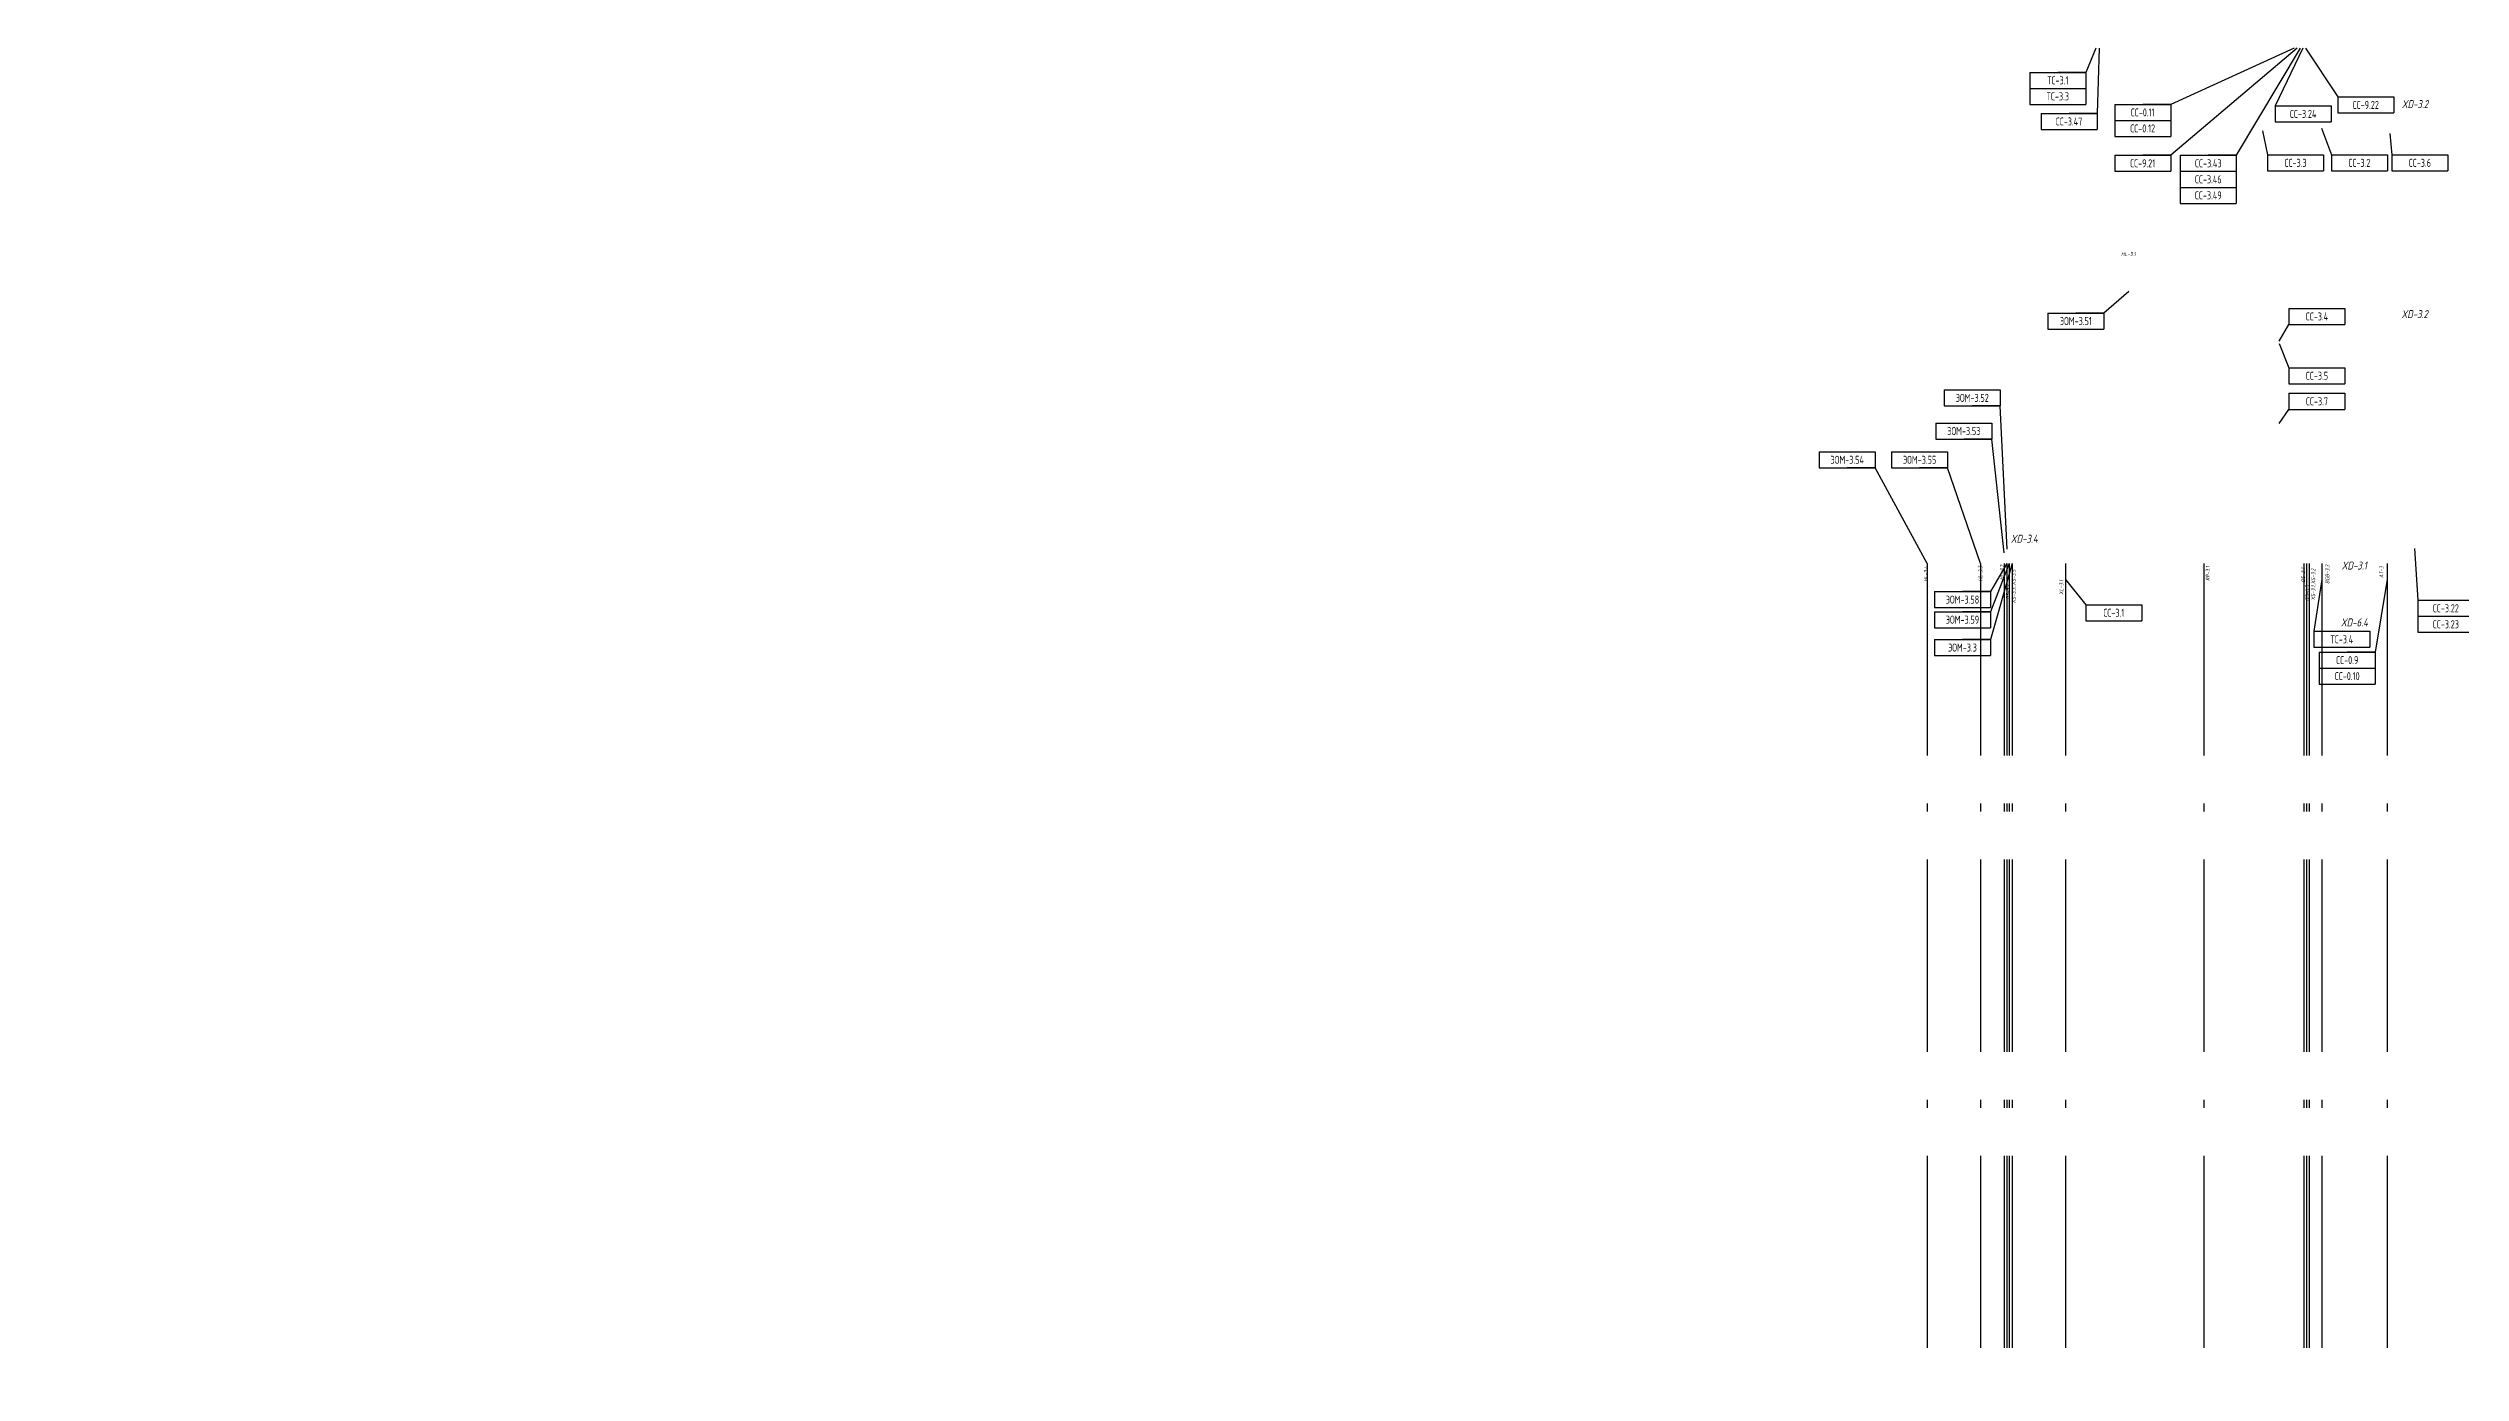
# Model space of a CAD drawing. Header units: millimetres. Extents: x -7022 to 24250, y -3577 to 31792.
# Drawn here: x -6422 to 8651, y 4695 to 12968 of the extents above; entities that cross this region are included whole.
import ezdxf
from ezdxf.enums import TextEntityAlignment as Align

# ---------------------------------------------------------------- set-up
doc = ezdxf.new("R2010")
doc.units = ezdxf.units.MM
doc.linetypes.add('ACAD_ISO10W100', pattern=[18.5, 12, -3, 0.5, -3])
doc.layers.add('02 ЭОМ и СС', color=7, linetype='Continuous')
doc.layers.add('100 noprint', color=1, linetype='Continuous', plot=False)
doc.styles.add('GOST typeA', font='')
doc.styles.get("Standard").update_dxf_attribs({"font": ''})
doc.styles.add('ГОСТ-ISOCPEUR', font='isocpeui.ttf', dxfattribs={"width": 0.8})
doc.styles.get('GOST typeA').set_extended_font_data('GOST type A')
doc.styles.get('Standard').set_extended_font_data('Ubuntu')
doc.dimstyles.new('ISO-25', dxfattribs={"dimtxt": 2.5, "dimasz": 2.5, "dimexe": 1.25, "dimexo": 0.625, "dimtad": 1, "dimtxsty": 'Standard', "dimcen": 2.5, "dimadec": 0, "dimazin": 0, "dimtfac": 1, "dimtmove": 0, "dimatfit": 3, "dimfxl": 1, "dimarcsym": 0})

# ---------------------------------------------------------------- blocks, each defined once
blk = doc.blocks.new('*T68')
at = {"layer": '02 ЭОМ и СС', "color": 0, "lineweight": -2}
for p, q in [((0, 0), (350, 0)), ((0, 0), (0, -100)), ((350, 0), (350, -100)), ((0, -100), (350, -100))]:
    blk.add_line(p, q, dxfattribs=at)
at = {"layer": '02 ЭОМ и СС', "color": 0, "lineweight": -2, "insert": (175, -50), "char_height": 50, "width": 330, "attachment_point": 5, "style": 'GOST typeA'}
blk.add_mtext('{\\W0.8;ЭОМ-3.55}', dxfattribs=at)
blk = doc.blocks.new('*T69')
at = {"layer": '02 ЭОМ и СС', "color": 0, "lineweight": -2}
for p, q in [((0, 0), (350, 0)), ((0, 0), (0, -100)), ((350, 0), (350, -100)), ((0, -100), (350, -100))]:
    blk.add_line(p, q, dxfattribs=at)
at = {"layer": '02 ЭОМ и СС', "color": 0, "lineweight": -2, "insert": (175, -50), "char_height": 50, "width": 330, "attachment_point": 5, "style": 'GOST typeA'}
blk.add_mtext('{\\W0.8;ЭОМ-3.52}', dxfattribs=at)
blk = doc.blocks.new('*T70')
at = {"layer": '02 ЭОМ и СС', "color": 0, "lineweight": -2}
for p, q in [((0, 0), (350, 0)), ((0, 0), (0, -100)), ((350, 0), (350, -100)), ((0, -100), (350, -100))]:
    blk.add_line(p, q, dxfattribs=at)
at = {"layer": '02 ЭОМ и СС', "color": 0, "lineweight": -2, "insert": (175, -50), "char_height": 50, "width": 330, "attachment_point": 5, "style": 'GOST typeA'}
blk.add_mtext('{\\W0.8;ЭОМ-3.59}', dxfattribs=at)
blk = doc.blocks.new('*T71')
at = {"layer": '02 ЭОМ и СС', "color": 0, "lineweight": -2}
for p, q in [((0, 0), (350, 0)), ((0, 0), (0, -100)), ((350, 0), (350, -100)), ((0, -100), (350, -100))]:
    blk.add_line(p, q, dxfattribs=at)
at = {"layer": '02 ЭОМ и СС', "color": 0, "lineweight": -2, "insert": (175, -50), "char_height": 50, "width": 330, "attachment_point": 5, "style": 'GOST typeA'}
blk.add_mtext('{\\W0.8;ЭОМ-3.3}', dxfattribs=at)
blk = doc.blocks.new('*T72')
at = {"layer": '02 ЭОМ и СС', "color": 0, "lineweight": -2}
for p, q in [((0, 0), (350, 0)), ((0, 0), (0, -100)), ((350, 0), (350, -100)), ((0, -100), (350, -100))]:
    blk.add_line(p, q, dxfattribs=at)
at = {"layer": '02 ЭОМ и СС', "color": 0, "lineweight": -2, "insert": (175, -50), "char_height": 50, "width": 330, "attachment_point": 5, "style": 'GOST typeA'}
blk.add_mtext('{\\W0.8;ЭОМ-3.58}', dxfattribs=at)
blk = doc.blocks.new('*T73')
at = {"layer": '02 ЭОМ и СС', "color": 0, "lineweight": -2}
for p, q in [((0, 0), (350, 0)), ((0, 0), (0, -100)), ((350, 0), (350, -100)), ((0, -100), (350, -100))]:
    blk.add_line(p, q, dxfattribs=at)
at = {"layer": '02 ЭОМ и СС', "color": 0, "lineweight": -2, "insert": (175, -50), "char_height": 50, "width": 330, "attachment_point": 5, "style": 'GOST typeA'}
blk.add_mtext('{\\W0.8;ЭОМ-3.53}', dxfattribs=at)
blk = doc.blocks.new('*T74')
at = {"layer": '02 ЭОМ и СС', "color": 0, "lineweight": -2}
for p, q in [((0, 0), (350, 0)), ((0, 0), (0, -100)), ((350, 0), (350, -100)), ((0, -100), (350, -100))]:
    blk.add_line(p, q, dxfattribs=at)
at = {"layer": '02 ЭОМ и СС', "color": 0, "lineweight": -2, "insert": (175, -50), "char_height": 50, "width": 330, "attachment_point": 5, "style": 'GOST typeA'}
blk.add_mtext('{\\W0.8;ЭОМ-3.54}', dxfattribs=at)
blk = doc.blocks.new('*T75')
at = {"layer": '02 ЭОМ и СС', "color": 0, "lineweight": -2}
for p, q in [((0, 0), (350, 0)), ((0, 0), (0, -200)), ((350, 0), (350, -200)), ((0, -100), (350, -100)), ((0, -200), (350, -200))]:
    blk.add_line(p, q, dxfattribs=at)
at = {"layer": '02 ЭОМ и СС', "color": 0, "lineweight": -2, "char_height": 50, "width": 330, "attachment_point": 5, "style": 'GOST typeA'}
for s, insert in [('{\\W0.8;СС-0.10}', (175, -150)), ('{\\W0.8;СС-0.9}', (175, -50))]:
    blk.add_mtext(s, dxfattribs=dict(at, insert=insert))
blk = doc.blocks.new('*T76')
at = {"layer": '02 ЭОМ и СС', "color": 0, "lineweight": -2}
for p, q in [((0, 0), (350, 0)), ((0, 0), (0, -100)), ((350, 0), (350, -100)), ((0, -100), (350, -100))]:
    blk.add_line(p, q, dxfattribs=at)
at = {"layer": '02 ЭОМ и СС', "color": 0, "lineweight": -2, "insert": (175, -50), "char_height": 50, "width": 330, "attachment_point": 5, "style": 'GOST typeA'}
blk.add_mtext('{\\W0.8;СС-3.1}', dxfattribs=at)
blk = doc.blocks.new('*T77')
at = {"layer": '02 ЭОМ и СС', "color": 0, "lineweight": -2}
for p, q in [((0, 0), (350, 0)), ((0, 0), (0, -200)), ((350, 0), (350, -200)), ((0, -100), (350, -100)), ((0, -200), (350, -200))]:
    blk.add_line(p, q, dxfattribs=at)
at = {"layer": '02 ЭОМ и СС', "color": 0, "lineweight": -2, "char_height": 50, "width": 330, "attachment_point": 5, "style": 'GOST typeA'}
for s, insert in [('{\\W0.8;СС-3.23}', (175, -150)), ('{\\W0.8;СС-3.22}', (175, -50))]:
    blk.add_mtext(s, dxfattribs=dict(at, insert=insert))
blk = doc.blocks.new('*T78')
at = {"layer": '02 ЭОМ и СС', "color": 0, "lineweight": -2}
for p, q in [((0, 0), (350, 0)), ((0, 0), (0, -100)), ((350, 0), (350, -100)), ((0, -100), (350, -100))]:
    blk.add_line(p, q, dxfattribs=at)
at = {"layer": '02 ЭОМ и СС', "color": 0, "lineweight": -2, "insert": (175, -50), "char_height": 50, "width": 330, "attachment_point": 5, "style": 'GOST typeA'}
blk.add_mtext('{\\W0.8;ТС-3.4}', dxfattribs=at)
blk = doc.blocks.new('*T86')
at = {"layer": '02 ЭОМ и СС', "color": 0, "lineweight": -2}
for p, q in [((0, 0), (350, 0)), ((0, 0), (0, -100)), ((350, 0), (350, -100)), ((0, -100), (350, -100))]:
    blk.add_line(p, q, dxfattribs=at)
at = {"layer": '02 ЭОМ и СС', "color": 0, "lineweight": -2, "insert": (175, -50), "char_height": 50, "width": 330, "attachment_point": 5, "style": 'GOST typeA'}
blk.add_mtext('{\\W0.8;ЭОМ-3.51}', dxfattribs=at)
blk = doc.blocks.new('*T91')
at = {"layer": '02 ЭОМ и СС', "color": 0, "lineweight": -2}
for p, q in [((0, 0), (350, 0)), ((0, 0), (0, -100)), ((350, 0), (350, -100)), ((0, -100), (350, -100))]:
    blk.add_line(p, q, dxfattribs=at)
at = {"layer": '02 ЭОМ и СС', "color": 0, "lineweight": -2, "insert": (175, -50), "char_height": 50, "width": 330, "attachment_point": 5, "style": 'GOST typeA'}
blk.add_mtext('{\\W0.8;СС-3.7}', dxfattribs=at)
blk = doc.blocks.new('*T92')
at = {"layer": '02 ЭОМ и СС', "color": 0, "lineweight": -2}
for p, q in [((0, 0), (350, 0)), ((0, 0), (0, -100)), ((350, 0), (350, -100)), ((0, -100), (350, -100))]:
    blk.add_line(p, q, dxfattribs=at)
at = {"layer": '02 ЭОМ и СС', "color": 0, "lineweight": -2, "insert": (175, -50), "char_height": 50, "width": 330, "attachment_point": 5, "style": 'GOST typeA'}
blk.add_mtext('{\\W0.8;СС-3.6}', dxfattribs=at)
blk = doc.blocks.new('*T93')
at = {"layer": '02 ЭОМ и СС', "color": 0, "lineweight": -2}
for p, q in [((0, 0), (350, 0)), ((0, 0), (0, -100)), ((350, 0), (350, -100)), ((0, -100), (350, -100))]:
    blk.add_line(p, q, dxfattribs=at)
at = {"layer": '02 ЭОМ и СС', "color": 0, "lineweight": -2, "insert": (175, -50), "char_height": 50, "width": 330, "attachment_point": 5, "style": 'GOST typeA'}
blk.add_mtext('{\\W0.8;СС-3.5}', dxfattribs=at)
blk = doc.blocks.new('*T94')
at = {"layer": '02 ЭОМ и СС', "color": 0, "lineweight": -2}
for p, q in [((0, 0), (350, 0)), ((0, 0), (0, -100)), ((350, 0), (350, -100)), ((0, -100), (350, -100))]:
    blk.add_line(p, q, dxfattribs=at)
at = {"layer": '02 ЭОМ и СС', "color": 0, "lineweight": -2, "insert": (175, -50), "char_height": 50, "width": 330, "attachment_point": 5, "style": 'GOST typeA'}
blk.add_mtext('{\\W0.8;СС-3.4}', dxfattribs=at)
blk = doc.blocks.new('*T95')
at = {"layer": '02 ЭОМ и СС', "color": 0, "lineweight": -2}
for p, q in [((0, 0), (350, 0)), ((0, 0), (0, -100)), ((350, 0), (350, -100)), ((0, -100), (350, -100))]:
    blk.add_line(p, q, dxfattribs=at)
at = {"layer": '02 ЭОМ и СС', "color": 0, "lineweight": -2, "insert": (175, -50), "char_height": 50, "width": 330, "attachment_point": 5, "style": 'GOST typeA'}
blk.add_mtext('{\\W0.8;СС-3.2}', dxfattribs=at)
blk = doc.blocks.new('*T96')
at = {"layer": '02 ЭОМ и СС', "color": 0, "lineweight": -2}
for p, q in [((0, 0), (350, 0)), ((0, 0), (0, -100)), ((350, 0), (350, -100)), ((0, -100), (350, -100))]:
    blk.add_line(p, q, dxfattribs=at)
at = {"layer": '02 ЭОМ и СС', "color": 0, "lineweight": -2, "insert": (175, -50), "char_height": 50, "width": 330, "attachment_point": 5, "style": 'GOST typeA'}
blk.add_mtext('{\\W0.8;СС-3.3}', dxfattribs=at)
blk = doc.blocks.new('*T97')
at = {"layer": '02 ЭОМ и СС', "color": 0, "lineweight": -2}
for p, q in [((0, 0), (350, 0)), ((0, 0), (0, -100)), ((350, 0), (350, -100)), ((0, -100), (350, -100))]:
    blk.add_line(p, q, dxfattribs=at)
at = {"layer": '02 ЭОМ и СС', "color": 0, "lineweight": -2, "insert": (175, -50), "char_height": 50, "width": 330, "attachment_point": 5, "style": 'GOST typeA'}
blk.add_mtext('{\\W0.8;СС-9.22}', dxfattribs=at)
blk = doc.blocks.new('*T98')
at = {"layer": '02 ЭОМ и СС', "color": 0, "lineweight": -2}
for p, q in [((0, 0), (350, 0)), ((0, 0), (0, -100)), ((350, 0), (350, -100)), ((0, -100), (350, -100))]:
    blk.add_line(p, q, dxfattribs=at)
at = {"layer": '02 ЭОМ и СС', "color": 0, "lineweight": -2, "insert": (175, -50), "char_height": 50, "width": 330, "attachment_point": 5, "style": 'GOST typeA'}
blk.add_mtext('{\\W0.8;СС-3.24}', dxfattribs=at)
blk = doc.blocks.new('*T99')
at = {"layer": '02 ЭОМ и СС', "color": 0, "lineweight": -2}
for p, q in [((0, 0), (350, 0)), ((0, 0), (0, -300)), ((350, 0), (350, -300)), ((0, -100), (350, -100)), ((0, -200), (350, -200)), ((0, -300), (350, -300))]:
    blk.add_line(p, q, dxfattribs=at)
at = {"layer": '02 ЭОМ и СС', "color": 0, "lineweight": -2, "char_height": 50, "width": 330, "attachment_point": 5, "style": 'GOST typeA'}
for s, insert in [('{\\W0.8;СС-3.43}', (175, -50)), ('{\\W0.8;СС-3.46}', (175, -150)), ('{\\W0.8;СС-3.49}', (175, -250))]:
    blk.add_mtext(s, dxfattribs=dict(at, insert=insert))
blk = doc.blocks.new('*T100')
at = {"layer": '02 ЭОМ и СС', "color": 0, "lineweight": -2}
for p, q in [((0, 0), (350, 0)), ((0, 0), (0, -100)), ((350, 0), (350, -100)), ((0, -100), (350, -100))]:
    blk.add_line(p, q, dxfattribs=at)
at = {"layer": '02 ЭОМ и СС', "color": 0, "lineweight": -2, "insert": (175, -50), "char_height": 50, "width": 330, "attachment_point": 5, "style": 'GOST typeA'}
blk.add_mtext('{\\W0.8;СС-9.21}', dxfattribs=at)
blk = doc.blocks.new('*T101')
at = {"layer": '02 ЭОМ и СС', "color": 0, "lineweight": -2}
for p, q in [((0, 0), (350, 0)), ((0, 0), (0, -200)), ((350, 0), (350, -200)), ((0, -100), (350, -100)), ((0, -200), (350, -200))]:
    blk.add_line(p, q, dxfattribs=at)
at = {"layer": '02 ЭОМ и СС', "color": 0, "lineweight": -2, "char_height": 50, "width": 330, "attachment_point": 5, "style": 'GOST typeA'}
for s, insert in [('{\\W0.8;СС-0.12}', (175, -150)), ('{\\W0.8;СС-0.11}', (175, -50))]:
    blk.add_mtext(s, dxfattribs=dict(at, insert=insert))
blk = doc.blocks.new('*T106')
at = {"layer": '02 ЭОМ и СС', "color": 0, "lineweight": -2}
for p, q in [((0, 0), (350, 0)), ((0, 0), (0, -100)), ((350, 0), (350, -100)), ((0, -100), (350, -100))]:
    blk.add_line(p, q, dxfattribs=at)
at = {"layer": '02 ЭОМ и СС', "color": 0, "lineweight": -2, "insert": (175, -50), "char_height": 50, "width": 330, "attachment_point": 5, "style": 'GOST typeA'}
blk.add_mtext('{\\W0.8;СС-3.47}', dxfattribs=at)
blk = doc.blocks.new('*T107')
at = {"layer": '02 ЭОМ и СС', "color": 0, "lineweight": -2}
for p, q in [((0, 0), (350, 0)), ((0, 0), (0, -200)), ((350, 0), (350, -200)), ((0, -100), (350, -100)), ((0, -200), (350, -200))]:
    blk.add_line(p, q, dxfattribs=at)
at = {"layer": '02 ЭОМ и СС', "color": 0, "lineweight": -2, "char_height": 50, "width": 330, "attachment_point": 5, "style": 'GOST typeA'}
for s, insert in [('{\\W0.8;ТС-3.3}', (175, -150)), ('{\\W0.8;ТС-3.1}', (175, -50))]:
    blk.add_mtext(s, dxfattribs=dict(at, insert=insert))

msp = doc.modelspace()

# ---------------------------------------------------------------- linework, layer by layer
at = {"layer": '100 noprint', "color": 1, "linetype": 'ACAD_ISO10W100', "lineweight": -2, "ltscale": 100}
for points in [[(8191.2, 9750.1), (8191.2, 3730, -1), (-6422.2, 3730)], [(7783.2, 9750.1), (7783.2, 3730, -1), (-6014.2, 3730)], [(7704.3, 9750.1), (7704.3, 3730, -1), (-5935.4, 3730)], [(7686.3, 9750.1), (7686.3, 3730, -1), (-5917.4, 3730)], [(7670.3, 9750.1), (7670.3, 3730, -1), (-5901.4, 3730)], [(7046.2, 9750.1), (7046.2, 3730, -1), (-5277.2, 3730)], [(6181.9, 9750.1), (6181.9, 3730, -1), (-4412.9, 3730)], [(5848.5, 9750.1), (5848.5, 3730, -1), (-4079.6, 3730)], [(5830.5, 9750.1), (5830.5, 3730, -1), (-4061.6, 3730)], [(5814, 9750.1), (5814, 3730, -1), (-4045, 3730)], [(5798.5, 9750.1), (5798.5, 3730, -1), (-4029.6, 3730)], [(5651.2, 9750.1), (5651.2, 3730, -1), (-3882.2, 3730)], [(5317.8, 9750.1), (5317.8, 3730, -1), (-3548.9, 3730)]]:
    msp.add_lwpolyline(points, format="xyb", dxfattribs=at)

# ---------------------------------------------------------------- block references
for name, p in [('*T107', (5958.9, 12817.3)), ('*T97', (7882.9, 12663.9)), ('*T106', (6028.5, 12560.2)), ('*T101', (6488.8, 12616.9)), ('*T98', (7491.6, 12607.9)), ('*T100', (6488.8, 12299)), ('*T99', (6898.7, 12299)), ('*T96', (7444.3, 12301.9)), ('*T95', (7843.1, 12301.9)), ('*T92', (8220.8, 12301.9)), ('*T86', (6071.1, 11314.1)), ('*T94', (7577.8, 11342.5)), ('*T93', (7577.8, 10972.3)), ('*T69', (5424, 10834)), ('*T91', (7577.8, 10812.5)), ('*T73', (5371, 10627.1)), ('*T74', (4642.9, 10447.3)), ('*T68', (5095, 10447.3)), ('*T72', (5362.7, 9574.1)), ('*T77', (8383.2, 9520)), ('*T70', (5362.7, 9448.8)), ('*T76', (6308.5, 9491.8)), ('*T71', (5362.7, 9274.5)), ('*T78', (7733.2, 9326.1)), ('*T75', (7766.9, 9196.2))]:
    msp.add_blockref(name, p)

# ---------------------------------------------------------------- texts
at = {"layer": '02 ЭОМ и СС', "lineweight": -2, "style": 'ГОСТ-ISOCPEUR', "width": 0.8}
for s, p in [('XD-3.2', (8282.9, 12593.9)), ('XD-3.2', (8280.7, 11282)), ('XD-3.4', (5840, 9879.1)), ('XD-3.1', (7907.2, 9711.9)), ('XD-6.4', (7902.2, 9356.5))]:
    msp.add_text(s, height=50, dxfattribs=at).set_placement(p)
at = {"layer": '02 ЭОМ и СС', "linetype": 'Continuous', "style": 'ГОСТ-ISOCPEUR', "width": 0.8}
msp.add_text('HL-3.1', height=25, dxfattribs=at).set_placement((6619.7, 11669.2), align=Align.RIGHT)
for s, p in [('HL-3.4', (5323.3, 9732.5)), ('HL-3.3', (5662, 9733.7)), ('HL-3.2', (5797.5, 9740.8)), ('BGB-3.3', (7829.9, 9741.5)), ('AT-3', (8167.2, 9733.2))]:
    msp.add_text(s, height=25, rotation=90, dxfattribs=at).set_placement(p, align=Align.RIGHT)
for s, p in [('XS-3.3..XS-3.5', (5869.9, 9500.1)), ('RP-3.1', (7083.1, 9641.2)), ('QS-3.1', (7678.2, 9630.5)), ('XS-3.1,XS-3.2', (7741.8, 9518.7)), ('QS-3.2', (5834.1, 9522.7)), ('XL-3.1', (6167.7, 9554.8)), ('QS-6.3', (7703.8, 9515.2))]:
    msp.add_text(s, height=25, rotation=90, dxfattribs=at).set_placement(p)

# ---------------------------------------------------------------- leaders
at = {"layer": '02 ЭОМ и СС', "lineweight": -2, "has_arrowhead": 0}
for points in [[(6371.2, 12967.6), (6308.9, 12817.3), (6133.9, 12817.3)], [(6391.2, 12967.6), (6378.5, 12560.2), (6203.5, 12560.2)], [(7629.2, 12967.6), (6838.8, 12299), (6663.8, 12299)], [(7611.2, 12967.6), (6838.8, 12616.9), (6663.8, 12616.9)], [(7647.2, 12967.6), (7248.7, 12299), (7073.7, 12299)], [(7665.2, 12967.6), (7491.6, 12607.9), (7666.6, 12607.9)], [(7681.2, 12967.6), (7882.9, 12663.9), (8057.9, 12663.9)], [(7412.7, 12452.1), (7444.3, 12301.9), (7619.3, 12301.9)], [(7781.1, 12468.1), (7843.1, 12301.9), (8018.1, 12301.9)], [(8208.5, 12436.1), (8220.8, 12301.9), (8395.8, 12301.9)], [(6576.3, 11448.4), (6421.1, 11314.1), (6246.1, 11314.1)], [(7515.8, 11139.1), (7577.8, 11242.5), (7752.8, 11242.5)], [(7515.8, 11123.1), (7577.8, 10972.3), (7752.8, 10972.3)], [(5816.6, 9839.4), (5774, 10734), (5599, 10734)], [(7515.8, 10624.1), (7577.8, 10712.5), (7752.8, 10712.5)], [(5798.5, 9817.1), (5721, 10527.1), (5546, 10527.1)], [(5317.8, 9750.1), (4992.9, 10347.3), (4817.9, 10347.3)], [(5651.2, 9750.1), (5445, 10347.3), (5270, 10347.3)], [(8362.7, 9844.1), (8383.2, 9520), (8558.2, 9520)], [(5830.5, 9750.1), (5712.7, 9448.8), (5537.7, 9448.8)], [(5848.5, 9750.1), (5712.7, 9274.5), (5537.7, 9274.5)], [(5814, 9750.1), (5712.7, 9574.1), (5537.7, 9574.1)], [(6181.9, 9650.1), (6308.5, 9491.8), (6483.5, 9491.8)], [(7783.2, 9650.1), (7733.2, 9326.1), (7908.2, 9326.1)], [(8191.2, 9650.1), (8116.9, 9196.2), (7941.9, 9196.2)]]:
    msp.add_leader(points, dimstyle='ISO-25', override={"dimasz": 50, "dimgap": 1, "dimtad": 0, "dimldrblk": 'ArchTick'}, dxfattribs=at)

doc.saveas('drawing.dxf')
